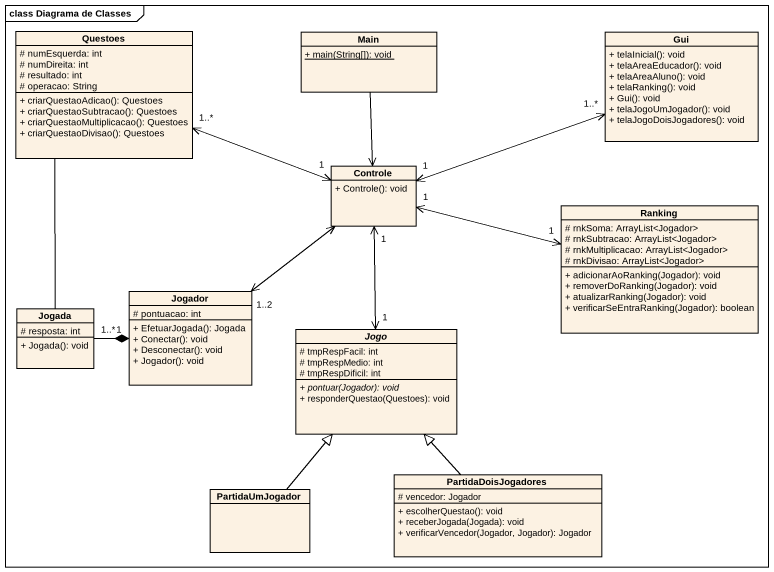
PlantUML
@startuml
mainframe class Diagrama de Classes
hide circle
hide empty members
skinparam classAttributeIconSize 0
class Questoes {
  # numEsquerda: int
  # numDireita: int
  # resultado: int
  # operacao: String
  + criarQuestaoAdicao(): Questoes
  + criarQuestaoSubtracao(): Questoes
  + criarQuestaoMultiplicacao(): Questoes
  + criarQuestaoDivisao(): Questoes
}
class Main {
  {static} + main(String[]): void
}
class Gui {
  + telaInicial(): void
  + telaAreaEducador(): void
  + telaAreaAluno(): void
  + telaRanking(): void
  + Gui(): void
  + telaJogoUmJogador(): void
  + telaJogoDoisJogadores(): void
}
class Controle {
  + Controle(): void
}
class Ranking {
  # rnkSoma: ArrayList<Jogador>
  # rnkSubtracao: ArrayList<Jogador>
  # rnkMultiplicacao: ArrayList<Jogador>
  # rnkDivisao: ArrayList<Jogador>
  + adicionarAoRanking(Jogador): void
  + removerDoRanking(Jogador): void
  + atualizarRanking(Jogador): void
  + verificarSeEntraRanking(Jogador): boolean
}
class Jogada {
  # resposta: int
  + Jogada(): void
}
class Jogador {
  # pontuacao: int
  + EfetuarJogada(): Jogada
  + Conectar(): void
  + Desconectar(): void
  + Jogador(): void
}
abstract class Jogo {
  # tmpRespFacil: int
  # tmpRespMedio: int
  # tmpRespDificil: int
  {abstract} + pontuar(Jogador): void
  + responderQuestao(Questoes): void
}
class PartidaUmJogador
class PartidaDoisJogadores {
  # vencedor: Jogador
  + escolherQuestao(): void
  + receberJogada(Jogada): void
  + verificarVencedor(Jogador, Jogador): Jogador
}
Questoes "1..*" -right-> "1" Controle
Main -- Controle
Main --> Controle
Gui -left-> Controle
Controle -left-> Questoes
Controle "1" -right-> "1..*" Gui
Controle "1" -right- "1" Ranking
Controle -right-> Ranking
Controle --> Jogador
Controle --> Jogo
Ranking -left-> Controle
Jogada -up- Questoes
Jogador "1..2" -up- Controle
Jogador -up-> Controle
Jogador "1" *-left- "1..*" Jogada
Jogo "1" -up-> "1" Controle
PartidaUmJogador -up-|> Jogo
PartidaDoisJogadores -up-|> Jogo
@enduml
